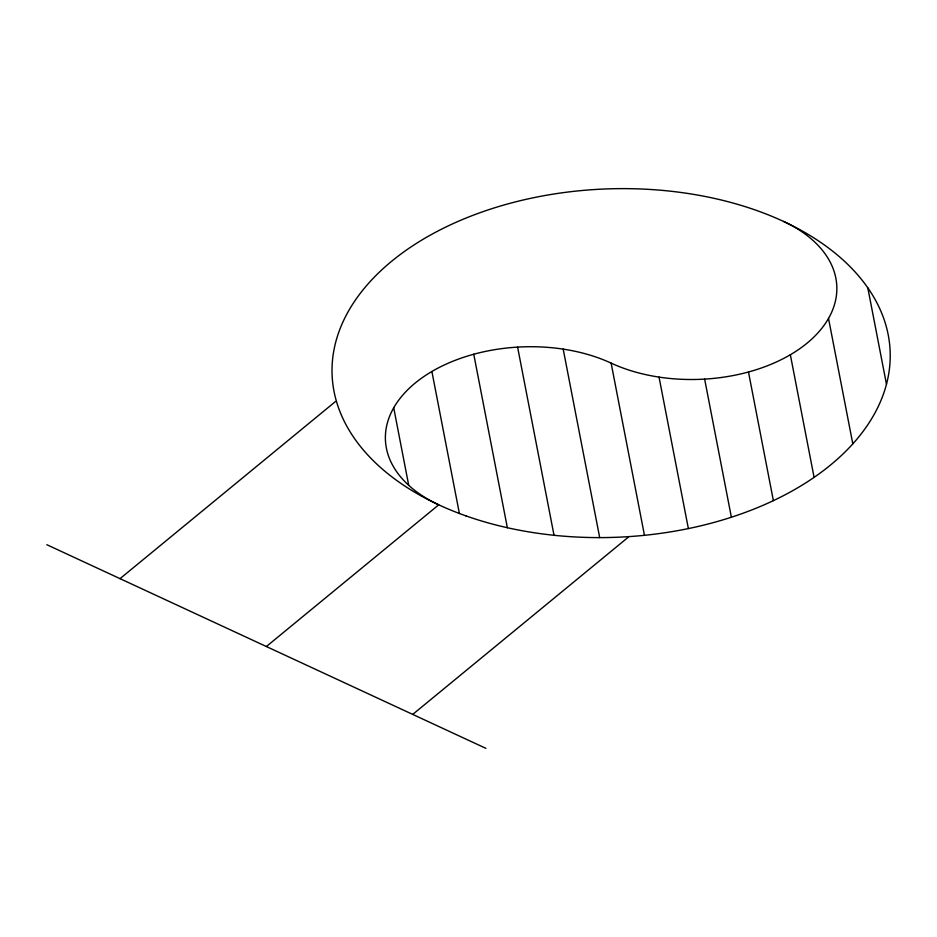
<?xml version="1.0" encoding="UTF-8"?>
<svg xmlns="http://www.w3.org/2000/svg" width="937" height="937" viewBox="0 0 937 937"><rect width="100%" height="100%" fill="white"/><g stroke="black" fill="none" stroke-linecap="round" stroke-linejoin="round"><path stroke-width="1.41" d="M120.03 578.656L335.493 401.516M266.366 646.53L438.739 504.82A139.636 87.118 -2.5 0 1 415.173 383.057A139.636 87.118 -2.5 0 1 611.111 363.111A139.636 87.118 -2.5 0 0 807.062 343.165A139.636 87.118 -2.5 0 0 783.496 221.413M412.725 714.404L628.188 537.276M46.85 544.713L485.893 748.347M867.803 287.823L886.472 384.24M828.519 318.428L852.811 443.869M790.348 354.748L814.089 477.366M748.476 371.989L773.376 500.639M704.636 379.11L731.375 517.224M659.039 377.107L688.367 528.573M611.123 363.111L644.457 535.308M563.196 349.126L599.692 537.604M517.599 347.112L554.025 535.285M473.759 354.233L507.35 527.718M431.887 371.474L459.388 513.476M393.716 407.794L408.719 485.331M466.029 515.912A279.273 174.235 -2.5 0 0 890.15 359.703A279.273 174.235 -2.5 0 0 477.167 213.741A279.273 174.235 -2.5 0 0 466.029 515.912"/></g></svg>
